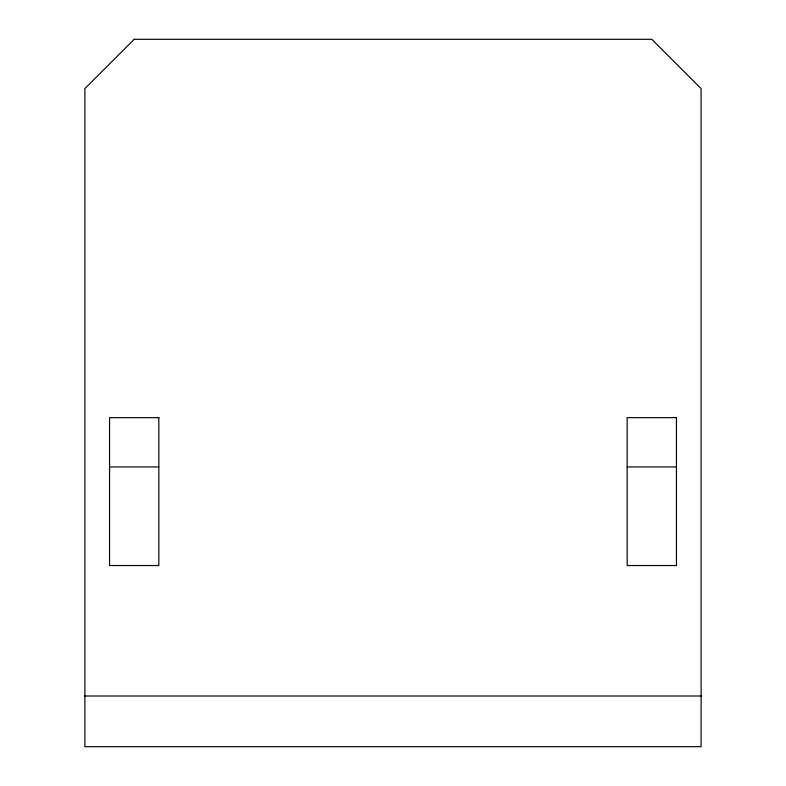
<?xml version="1.0" encoding="UTF-8"?>
<svg xmlns="http://www.w3.org/2000/svg" width="786" height="786" viewBox="0 0 786 786"><rect width="100%" height="100%" fill="white"/><g stroke="black" fill="none" stroke-linecap="round" stroke-linejoin="round"><path stroke-width="1.18" d="M109.549 466.943L158.841 466.943M627.159 466.943L676.451 466.943M84.898 696.013L701.102 696.013M134.2 39.3L84.898 88.592L84.898 746.7L701.102 746.7L701.102 88.592L651.8 39.3L134.2 39.3M158.841 417.651L109.549 417.651L109.549 565.537L158.841 565.537L158.841 417.651M676.451 417.651L627.159 417.651L627.159 565.537L676.451 565.537L676.451 417.651"/></g></svg>
